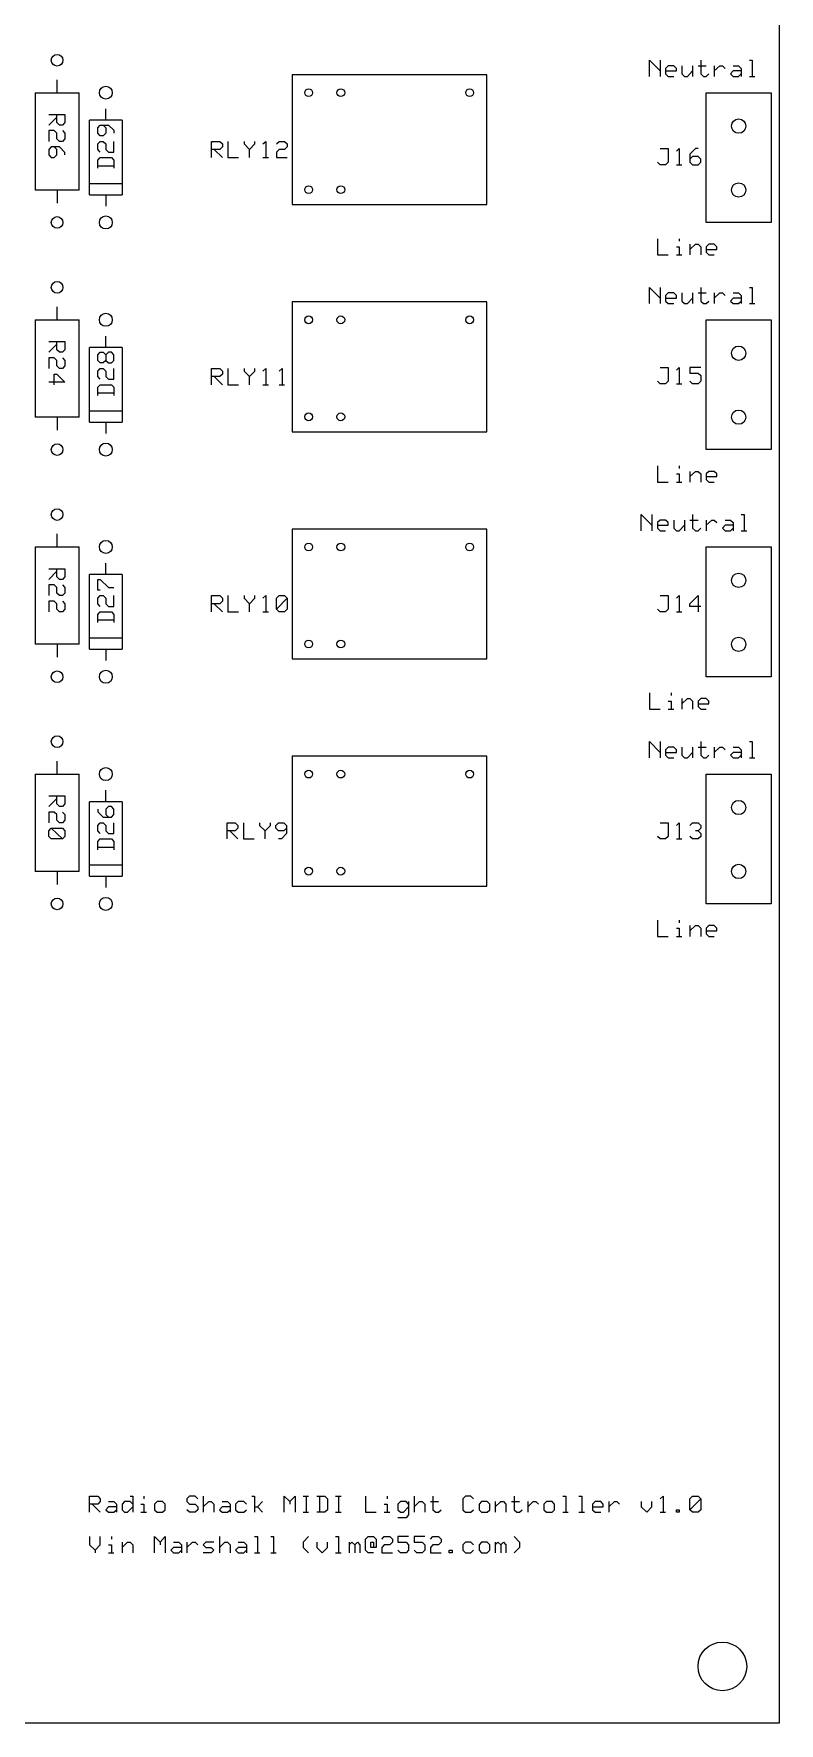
# Model space of a CAD drawing. Extents: x 0 to 5.97, y 0 to 9.88.
# Drawn here: x 3.68 to 5.97, y 0 to 5.21 of the extents above; entities that cross this region are included whole.
import ezdxf

# ---------------------------------------------------------------- set-up
doc = ezdxf.new("R2010")
doc.units = 0
doc.layers.get('0').update_dxf_attribs({"linetype": 'CONTINUOUS'})

msp = doc.modelspace()

# ---------------------------------------------------------------- linework, layer by layer
at = {"color": 7}
for p, q in [((5.975, 9.875), (5.975, 0)), ((5.575, 5.075), (5.575, 5.125)), ((5.575, 5.125), (5.608, 5.092)), ((5.608, 5.125), (5.608, 5.075)), ((5.633, 5.108), (5.625, 5.1)), ((5.65, 5.108), (5.633, 5.108)), ((5.658, 5.1), (5.65, 5.108)), ((5.675, 5.108), (5.675, 5.083)), ((5.708, 5.108), (5.708, 5.075)), ((5.725, 5.108), (5.75, 5.108)), ((5.733, 5.125), (5.733, 5.083)), ((5.775, 5.108), (5.775, 5.075)), ((5.775, 5.092), (5.792, 5.108)), ((5.792, 5.108), (5.8, 5.108)), ((5.8, 5.108), (5.808, 5.1)), ((5.833, 5.108), (5.85, 5.108)), ((5.85, 5.108), (5.858, 5.1)), ((5.883, 5.125), (5.892, 5.125)), ((5.892, 5.125), (5.892, 5.075)), ((3.75, 5.025), (3.75, 5.065)), ((5.074, 5.08), (4.474, 5.08)), ((4.474, 5.08), (4.474, 4.68)), ((5.074, 4.68), (5.074, 5.08)), ((5.625, 5.1), (5.625, 5.083)), ((5.625, 5.092), (5.658, 5.092)), ((5.625, 5.083), (5.633, 5.075)), ((5.633, 5.075), (5.65, 5.075)), ((5.658, 5.092), (5.658, 5.1)), ((5.675, 5.083), (5.683, 5.075)), ((5.683, 5.075), (5.692, 5.075)), ((5.692, 5.075), (5.708, 5.092)), ((5.733, 5.083), (5.742, 5.075)), ((5.742, 5.075), (5.75, 5.075)), ((5.75, 5.075), (5.758, 5.083)), ((5.833, 5.092), (5.825, 5.083)), ((5.825, 5.083), (5.833, 5.075)), ((5.858, 5.092), (5.833, 5.092)), ((5.833, 5.075), (5.85, 5.075)), ((5.85, 5.075), (5.858, 5.083)), ((5.858, 5.1), (5.858, 5.075)), ((5.883, 5.075), (5.9, 5.075)), ((3.682, 5.025), (3.818, 5.025)), ((3.682, 5.025), (3.682, 4.725)), ((3.818, 4.725), (3.818, 5.025)), ((5.75, 4.625), (5.75, 5.025)), ((5.75, 5.025), (5.95, 5.025)), ((5.95, 5.025), (5.95, 4.625)), ((3.724, 4.958), (3.774, 4.958)), ((3.749, 4.95), (3.724, 4.925)), ((3.749, 4.933), (3.749, 4.958)), ((3.774, 4.958), (3.774, 4.933)), ((3.9, 4.94), (3.9, 4.975)), ((3.741, 4.908), (3.724, 4.908)), ((3.724, 4.908), (3.724, 4.875)), ((3.749, 4.9), (3.741, 4.908)), ((3.757, 4.925), (3.749, 4.933)), ((3.749, 4.883), (3.749, 4.9)), ((3.766, 4.925), (3.757, 4.925)), ((3.774, 4.933), (3.766, 4.925)), ((3.766, 4.908), (3.774, 4.9)), ((3.774, 4.9), (3.774, 4.883)), ((3.95, 4.94), (3.85, 4.94)), ((3.85, 4.71), (3.85, 4.94)), ((3.875, 4.917), (3.883, 4.925)), ((3.875, 4.9), (3.875, 4.917)), ((3.883, 4.892), (3.875, 4.9)), ((3.883, 4.925), (3.908, 4.925)), ((3.892, 4.925), (3.9, 4.917)), ((3.9, 4.9), (3.892, 4.892)), ((3.9, 4.917), (3.9, 4.9)), ((3.908, 4.925), (3.925, 4.909)), ((3.925, 4.909), (3.925, 4.9)), ((3.95, 4.94), (3.95, 4.71)), ((3.732, 4.858), (3.724, 4.85)), ((3.724, 4.85), (3.724, 4.833)), ((3.757, 4.858), (3.732, 4.858)), ((3.749, 4.85), (3.741, 4.858)), ((3.757, 4.875), (3.749, 4.883)), ((3.749, 4.833), (3.749, 4.85)), ((3.766, 4.875), (3.757, 4.875)), ((3.774, 4.841), (3.757, 4.858)), ((3.774, 4.883), (3.766, 4.875)), ((3.875, 4.867), (3.883, 4.875)), ((3.875, 4.85), (3.875, 4.867)), ((3.883, 4.842), (3.875, 4.85)), ((3.892, 4.892), (3.883, 4.892)), ((3.883, 4.875), (3.892, 4.875)), ((3.892, 4.875), (3.9, 4.867)), ((3.9, 4.867), (3.9, 4.85)), ((3.9, 4.85), (3.908, 4.842)), ((3.925, 4.842), (3.925, 4.875)), ((4.226, 4.825), (4.226, 4.875)), ((4.226, 4.875), (4.251, 4.875)), ((4.251, 4.85), (4.226, 4.85)), ((4.234, 4.85), (4.259, 4.825)), ((4.251, 4.875), (4.259, 4.867)), ((4.259, 4.858), (4.251, 4.85)), ((4.259, 4.867), (4.259, 4.858)), ((4.276, 4.875), (4.276, 4.825)), ((4.326, 4.875), (4.326, 4.867)), ((4.326, 4.867), (4.343, 4.85)), ((4.343, 4.85), (4.359, 4.867)), ((4.343, 4.825), (4.343, 4.85)), ((4.359, 4.867), (4.359, 4.875)), ((4.384, 4.867), (4.393, 4.875)), ((4.393, 4.875), (4.393, 4.825)), ((4.426, 4.867), (4.434, 4.875)), ((4.434, 4.85), (4.426, 4.842)), ((4.434, 4.875), (4.451, 4.875)), ((4.451, 4.85), (4.434, 4.85)), ((4.451, 4.875), (4.459, 4.867)), ((4.459, 4.858), (4.451, 4.85)), ((4.459, 4.867), (4.459, 4.858)), ((5.608, 4.853), (5.633, 4.853)), ((5.633, 4.853), (5.633, 4.811)), ((5.658, 4.845), (5.667, 4.853)), ((5.667, 4.853), (5.667, 4.803)), ((5.717, 4.853), (5.7, 4.836)), ((5.725, 4.853), (5.717, 4.853)), ((3.724, 4.833), (3.732, 4.825)), ((3.732, 4.825), (3.741, 4.825)), ((3.741, 4.825), (3.749, 4.833)), ((3.774, 4.833), (3.774, 4.841)), ((3.875, 4.817), (3.883, 4.825)), ((3.875, 4.792), (3.875, 4.817)), ((3.875, 4.8), (3.925, 4.8)), ((3.883, 4.825), (3.917, 4.825)), ((3.908, 4.842), (3.925, 4.842)), ((3.917, 4.825), (3.925, 4.817)), ((3.925, 4.817), (3.925, 4.792)), ((4.276, 4.825), (4.309, 4.825)), ((4.384, 4.825), (4.401, 4.825)), ((4.426, 4.842), (4.426, 4.825)), ((4.426, 4.825), (4.459, 4.825)), ((5.608, 4.803), (5.6, 4.811)), ((5.625, 4.803), (5.608, 4.803)), ((5.633, 4.811), (5.625, 4.803)), ((5.658, 4.803), (5.675, 4.803)), ((5.7, 4.836), (5.7, 4.811)), ((5.708, 4.828), (5.7, 4.82)), ((5.7, 4.811), (5.708, 4.803)), ((5.725, 4.828), (5.708, 4.828)), ((5.708, 4.803), (5.725, 4.803)), ((5.733, 4.82), (5.725, 4.828)), ((5.725, 4.803), (5.733, 4.811)), ((5.733, 4.811), (5.733, 4.82)), ((3.85, 4.745), (3.95, 4.745)), ((3.818, 4.725), (3.682, 4.725)), ((3.75, 4.725), (3.75, 4.685)), ((3.85, 4.71), (3.95, 4.71)), ((3.9, 4.71), (3.9, 4.675)), ((4.474, 4.68), (5.074, 4.68)), ((5.95, 4.625), (5.75, 4.625)), ((5.6, 4.575), (5.6, 4.525)), ((5.658, 4.55), (5.667, 4.55)), ((5.667, 4.575), (5.667, 4.567)), ((5.667, 4.55), (5.667, 4.525)), ((5.7, 4.558), (5.7, 4.525)), ((5.7, 4.542), (5.717, 4.558)), ((5.717, 4.558), (5.725, 4.558)), ((5.725, 4.558), (5.733, 4.55)), ((5.733, 4.55), (5.733, 4.525)), ((5.758, 4.558), (5.75, 4.55)), ((5.75, 4.55), (5.75, 4.533)), ((5.75, 4.542), (5.783, 4.542)), ((5.75, 4.533), (5.758, 4.525)), ((5.775, 4.558), (5.758, 4.558)), ((5.783, 4.55), (5.775, 4.558)), ((5.783, 4.542), (5.783, 4.55)), ((5.6, 4.525), (5.633, 4.525)), ((5.658, 4.525), (5.675, 4.525)), ((5.758, 4.525), (5.775, 4.525)), ((5.074, 4.38), (4.474, 4.38)), ((4.474, 4.38), (4.474, 3.98)), ((5.074, 3.98), (5.074, 4.38)), ((5.575, 4.375), (5.575, 4.425)), ((5.575, 4.425), (5.608, 4.392)), ((5.608, 4.425), (5.608, 4.375)), ((5.633, 4.408), (5.625, 4.4)), ((5.625, 4.4), (5.625, 4.383)), ((5.625, 4.392), (5.658, 4.392)), ((5.625, 4.383), (5.633, 4.375)), ((5.65, 4.408), (5.633, 4.408)), ((5.633, 4.375), (5.65, 4.375)), ((5.658, 4.4), (5.65, 4.408)), ((5.658, 4.392), (5.658, 4.4)), ((5.675, 4.408), (5.675, 4.383)), ((5.675, 4.383), (5.683, 4.375)), ((5.683, 4.375), (5.692, 4.375)), ((5.692, 4.375), (5.708, 4.392)), ((5.708, 4.408), (5.708, 4.375)), ((5.725, 4.408), (5.75, 4.408)), ((5.733, 4.425), (5.733, 4.383)), ((5.733, 4.383), (5.742, 4.375)), ((5.742, 4.375), (5.75, 4.375)), ((5.75, 4.375), (5.758, 4.383)), ((5.775, 4.408), (5.775, 4.375)), ((5.775, 4.392), (5.792, 4.408)), ((5.792, 4.408), (5.8, 4.408)), ((5.8, 4.408), (5.808, 4.4)), ((5.833, 4.392), (5.825, 4.383)), ((5.825, 4.383), (5.833, 4.375)), ((5.833, 4.408), (5.85, 4.408)), ((5.858, 4.392), (5.833, 4.392)), ((5.833, 4.375), (5.85, 4.375)), ((5.85, 4.408), (5.858, 4.4)), ((5.85, 4.375), (5.858, 4.383)), ((5.858, 4.4), (5.858, 4.375)), ((5.883, 4.425), (5.892, 4.425)), ((5.883, 4.375), (5.9, 4.375)), ((5.892, 4.425), (5.892, 4.375)), ((3.682, 4.325), (3.818, 4.325)), ((3.682, 4.325), (3.682, 4.025)), ((3.75, 4.325), (3.75, 4.365)), ((3.818, 4.025), (3.818, 4.325)), ((5.75, 3.925), (5.75, 4.325)), ((5.75, 4.325), (5.95, 4.325)), ((5.95, 4.325), (5.95, 3.925)), ((3.9, 4.24), (3.9, 4.275)), ((3.724, 4.258), (3.774, 4.258)), ((3.749, 4.25), (3.724, 4.225)), ((3.749, 4.233), (3.749, 4.258)), ((3.757, 4.225), (3.749, 4.233)), ((3.766, 4.225), (3.757, 4.225)), ((3.774, 4.233), (3.766, 4.225)), ((3.774, 4.258), (3.774, 4.233)), ((3.95, 4.24), (3.85, 4.24)), ((3.85, 4.01), (3.85, 4.24)), ((3.875, 4.217), (3.883, 4.225)), ((3.883, 4.225), (3.892, 4.225)), ((3.892, 4.225), (3.9, 4.217)), ((3.908, 4.225), (3.9, 4.217)), ((3.917, 4.225), (3.908, 4.225)), ((3.925, 4.217), (3.917, 4.225)), ((3.95, 4.24), (3.95, 4.01)), ((3.741, 4.208), (3.724, 4.208)), ((3.724, 4.208), (3.724, 4.175)), ((3.749, 4.2), (3.741, 4.208)), ((3.749, 4.183), (3.749, 4.2)), ((3.757, 4.175), (3.749, 4.183)), ((3.766, 4.175), (3.757, 4.175)), ((3.766, 4.208), (3.774, 4.2)), ((3.774, 4.183), (3.766, 4.175)), ((3.774, 4.2), (3.774, 4.183)), ((3.875, 4.2), (3.875, 4.217)), ((3.883, 4.192), (3.875, 4.2)), ((3.875, 4.167), (3.883, 4.175)), ((3.875, 4.15), (3.875, 4.167)), ((3.892, 4.192), (3.883, 4.192)), ((3.883, 4.175), (3.892, 4.175)), ((3.9, 4.2), (3.892, 4.192)), ((3.892, 4.175), (3.9, 4.167)), ((3.9, 4.217), (3.9, 4.2)), ((3.9, 4.2), (3.908, 4.192)), ((3.9, 4.167), (3.9, 4.15)), ((3.908, 4.192), (3.917, 4.192)), ((3.917, 4.192), (3.925, 4.2)), ((3.925, 4.2), (3.925, 4.217)), ((3.925, 4.142), (3.925, 4.175)), ((4.226, 4.125), (4.226, 4.175)), ((4.226, 4.175), (4.251, 4.175)), ((4.251, 4.175), (4.259, 4.167)), ((4.259, 4.167), (4.259, 4.158)), ((4.276, 4.175), (4.276, 4.125)), ((4.326, 4.175), (4.326, 4.167)), ((4.326, 4.167), (4.343, 4.15)), ((4.343, 4.15), (4.359, 4.167)), ((4.359, 4.167), (4.359, 4.175)), ((4.384, 4.167), (4.393, 4.175)), ((4.393, 4.175), (4.393, 4.125)), ((4.434, 4.167), (4.443, 4.175)), ((4.443, 4.175), (4.443, 4.125)), ((5.608, 4.178), (5.633, 4.178)), ((5.633, 4.178), (5.633, 4.136)), ((5.658, 4.17), (5.667, 4.178)), ((5.667, 4.178), (5.667, 4.128)), ((5.733, 4.178), (5.7, 4.178)), ((5.7, 4.178), (5.7, 4.161)), ((3.774, 4.133), (3.724, 4.133)), ((3.741, 4.125), (3.741, 4.158)), ((3.741, 4.158), (3.749, 4.158)), ((3.749, 4.158), (3.774, 4.133)), ((3.883, 4.142), (3.875, 4.15)), ((3.875, 4.117), (3.883, 4.125)), ((3.875, 4.092), (3.875, 4.117)), ((3.883, 4.125), (3.917, 4.125)), ((3.9, 4.15), (3.908, 4.142)), ((3.908, 4.142), (3.925, 4.142)), ((3.917, 4.125), (3.925, 4.117)), ((3.925, 4.117), (3.925, 4.092)), ((4.251, 4.15), (4.226, 4.15)), ((4.234, 4.15), (4.259, 4.125)), ((4.259, 4.158), (4.251, 4.15)), ((4.276, 4.125), (4.309, 4.125)), ((4.343, 4.125), (4.343, 4.15)), ((4.384, 4.125), (4.401, 4.125)), ((4.434, 4.125), (4.451, 4.125)), ((5.608, 4.128), (5.6, 4.136)), ((5.625, 4.128), (5.608, 4.128)), ((5.633, 4.136), (5.625, 4.128)), ((5.658, 4.128), (5.675, 4.128)), ((5.7, 4.161), (5.725, 4.161)), ((5.708, 4.128), (5.7, 4.136)), ((5.725, 4.128), (5.708, 4.128)), ((5.725, 4.161), (5.733, 4.153)), ((5.733, 4.136), (5.725, 4.128)), ((5.733, 4.153), (5.733, 4.136)), ((3.875, 4.1), (3.925, 4.1)), ((3.818, 4.025), (3.682, 4.025)), ((3.75, 4.025), (3.75, 3.985)), ((3.85, 4.045), (3.95, 4.045)), ((3.85, 4.01), (3.95, 4.01)), ((3.9, 4.01), (3.9, 3.975)), ((4.474, 3.98), (5.074, 3.98)), ((5.95, 3.925), (5.75, 3.925)), ((5.6, 3.875), (5.6, 3.825)), ((5.667, 3.875), (5.667, 3.867)), ((5.7, 3.858), (5.7, 3.825)), ((5.7, 3.842), (5.717, 3.858)), ((5.717, 3.858), (5.725, 3.858)), ((5.725, 3.858), (5.733, 3.85)), ((5.758, 3.858), (5.75, 3.85)), ((5.775, 3.858), (5.758, 3.858)), ((5.783, 3.85), (5.775, 3.858)), ((5.6, 3.825), (5.633, 3.825)), ((5.658, 3.85), (5.667, 3.85)), ((5.658, 3.825), (5.675, 3.825)), ((5.667, 3.85), (5.667, 3.825)), ((5.733, 3.85), (5.733, 3.825)), ((5.75, 3.85), (5.75, 3.833)), ((5.75, 3.842), (5.783, 3.842)), ((5.75, 3.833), (5.758, 3.825)), ((5.758, 3.825), (5.775, 3.825)), ((5.783, 3.842), (5.783, 3.85)), ((5.55, 3.675), (5.55, 3.725)), ((5.55, 3.725), (5.583, 3.692)), ((5.583, 3.725), (5.583, 3.675)), ((5.608, 3.708), (5.6, 3.7)), ((5.6, 3.7), (5.6, 3.683)), ((5.625, 3.708), (5.608, 3.708)), ((5.633, 3.7), (5.625, 3.708)), ((5.633, 3.692), (5.633, 3.7)), ((5.65, 3.708), (5.65, 3.683)), ((5.683, 3.708), (5.683, 3.675)), ((5.7, 3.708), (5.725, 3.708)), ((5.708, 3.725), (5.708, 3.683)), ((5.75, 3.708), (5.75, 3.675)), ((5.75, 3.692), (5.767, 3.708)), ((5.767, 3.708), (5.775, 3.708)), ((5.775, 3.708), (5.783, 3.7)), ((5.808, 3.708), (5.825, 3.708)), ((5.825, 3.708), (5.833, 3.7)), ((5.833, 3.7), (5.833, 3.675)), ((5.858, 3.725), (5.867, 3.725)), ((5.867, 3.725), (5.867, 3.675)), ((3.75, 3.625), (3.75, 3.665)), ((5.074, 3.68), (4.474, 3.68)), ((4.474, 3.68), (4.474, 3.28)), ((5.074, 3.28), (5.074, 3.68)), ((5.6, 3.692), (5.633, 3.692)), ((5.6, 3.683), (5.608, 3.675)), ((5.608, 3.675), (5.625, 3.675)), ((5.65, 3.683), (5.658, 3.675)), ((5.658, 3.675), (5.667, 3.675)), ((5.667, 3.675), (5.683, 3.692)), ((5.708, 3.683), (5.717, 3.675)), ((5.717, 3.675), (5.725, 3.675)), ((5.725, 3.675), (5.733, 3.683)), ((5.808, 3.692), (5.8, 3.683)), ((5.8, 3.683), (5.808, 3.675)), ((5.833, 3.692), (5.808, 3.692)), ((5.808, 3.675), (5.825, 3.675)), ((5.825, 3.675), (5.833, 3.683)), ((5.858, 3.675), (5.875, 3.675)), ((3.682, 3.625), (3.818, 3.625)), ((3.682, 3.625), (3.682, 3.325)), ((3.818, 3.325), (3.818, 3.625)), ((5.75, 3.225), (5.75, 3.625)), ((5.75, 3.625), (5.95, 3.625)), ((5.95, 3.625), (5.95, 3.225)), ((3.724, 3.558), (3.774, 3.558)), ((3.749, 3.55), (3.724, 3.525)), ((3.749, 3.533), (3.749, 3.558)), ((3.774, 3.558), (3.774, 3.533)), ((3.9, 3.54), (3.9, 3.575)), ((3.741, 3.508), (3.724, 3.508)), ((3.724, 3.508), (3.724, 3.475)), ((3.749, 3.5), (3.741, 3.508)), ((3.757, 3.525), (3.749, 3.533)), ((3.749, 3.483), (3.749, 3.5)), ((3.766, 3.525), (3.757, 3.525)), ((3.774, 3.533), (3.766, 3.525)), ((3.766, 3.508), (3.774, 3.5)), ((3.774, 3.5), (3.774, 3.483)), ((3.95, 3.54), (3.85, 3.54)), ((3.85, 3.31), (3.85, 3.54)), ((3.875, 3.492), (3.875, 3.525)), ((3.875, 3.525), (3.883, 3.525)), ((3.883, 3.492), (3.875, 3.492)), ((3.883, 3.525), (3.908, 3.5)), ((3.908, 3.5), (3.925, 3.5)), ((3.95, 3.54), (3.95, 3.31)), ((3.741, 3.458), (3.724, 3.458)), ((3.724, 3.458), (3.724, 3.425)), ((3.749, 3.45), (3.741, 3.458)), ((3.757, 3.475), (3.749, 3.483)), ((3.749, 3.433), (3.749, 3.45)), ((3.766, 3.475), (3.757, 3.475)), ((3.774, 3.483), (3.766, 3.475)), ((3.766, 3.458), (3.774, 3.45)), ((3.774, 3.45), (3.774, 3.433)), ((3.875, 3.467), (3.883, 3.475)), ((3.875, 3.45), (3.875, 3.467)), ((3.883, 3.442), (3.875, 3.45)), ((3.883, 3.475), (3.892, 3.475)), ((3.892, 3.475), (3.9, 3.467)), ((3.9, 3.467), (3.9, 3.45)), ((3.9, 3.45), (3.908, 3.442)), ((3.908, 3.442), (3.925, 3.442)), ((3.925, 3.442), (3.925, 3.475)), ((4.226, 3.425), (4.226, 3.475)), ((4.226, 3.475), (4.251, 3.475)), ((4.251, 3.45), (4.226, 3.45)), ((4.234, 3.45), (4.259, 3.425)), ((4.251, 3.475), (4.259, 3.467)), ((4.259, 3.458), (4.251, 3.45)), ((4.259, 3.467), (4.259, 3.458)), ((4.276, 3.475), (4.276, 3.425)), ((4.326, 3.475), (4.326, 3.467)), ((4.326, 3.467), (4.343, 3.45)), ((4.343, 3.45), (4.359, 3.467)), ((4.343, 3.425), (4.343, 3.45)), ((4.359, 3.467), (4.359, 3.475)), ((4.384, 3.467), (4.393, 3.475)), ((4.393, 3.475), (4.393, 3.425)), ((4.426, 3.467), (4.434, 3.475)), ((4.426, 3.433), (4.426, 3.467)), ((4.426, 3.433), (4.459, 3.467)), ((4.434, 3.475), (4.451, 3.475)), ((4.451, 3.475), (4.459, 3.467)), ((4.459, 3.467), (4.459, 3.433)), ((5.608, 3.475), (5.633, 3.475)), ((5.633, 3.475), (5.633, 3.433)), ((5.658, 3.467), (5.667, 3.475)), ((5.667, 3.475), (5.667, 3.425)), ((5.7, 3.45), (5.725, 3.475)), ((5.7, 3.442), (5.7, 3.45)), ((5.733, 3.442), (5.7, 3.442)), ((5.725, 3.475), (5.725, 3.425)), ((3.757, 3.425), (3.749, 3.433)), ((3.766, 3.425), (3.757, 3.425)), ((3.774, 3.433), (3.766, 3.425)), ((3.875, 3.417), (3.883, 3.425)), ((3.875, 3.392), (3.875, 3.417)), ((3.875, 3.4), (3.925, 3.4)), ((3.883, 3.425), (3.917, 3.425)), ((3.917, 3.425), (3.925, 3.417)), ((3.925, 3.417), (3.925, 3.392)), ((4.276, 3.425), (4.309, 3.425)), ((4.384, 3.425), (4.401, 3.425)), ((4.434, 3.425), (4.426, 3.433)), ((4.451, 3.425), (4.434, 3.425)), ((4.459, 3.433), (4.451, 3.425)), ((5.608, 3.425), (5.6, 3.433)), ((5.625, 3.425), (5.608, 3.425)), ((5.633, 3.433), (5.625, 3.425)), ((5.658, 3.425), (5.675, 3.425)), ((3.85, 3.345), (3.95, 3.345)), ((3.818, 3.325), (3.682, 3.325)), ((3.75, 3.325), (3.75, 3.285)), ((3.85, 3.31), (3.95, 3.31)), ((3.9, 3.31), (3.9, 3.275)), ((4.474, 3.28), (5.074, 3.28)), ((5.95, 3.225), (5.75, 3.225)), ((5.575, 3.175), (5.575, 3.125)), ((5.575, 3.125), (5.608, 3.125)), ((5.633, 3.15), (5.642, 3.15)), ((5.633, 3.125), (5.65, 3.125)), ((5.642, 3.175), (5.642, 3.167)), ((5.642, 3.15), (5.642, 3.125)), ((5.675, 3.158), (5.675, 3.125)), ((5.675, 3.142), (5.692, 3.158)), ((5.692, 3.158), (5.7, 3.158)), ((5.7, 3.158), (5.708, 3.15)), ((5.708, 3.15), (5.708, 3.125)), ((5.733, 3.158), (5.725, 3.15)), ((5.725, 3.15), (5.725, 3.133)), ((5.725, 3.142), (5.758, 3.142)), ((5.725, 3.133), (5.733, 3.125)), ((5.75, 3.158), (5.733, 3.158)), ((5.733, 3.125), (5.75, 3.125)), ((5.758, 3.15), (5.75, 3.158)), ((5.758, 3.142), (5.758, 3.15)), ((5.575, 2.975), (5.575, 3.025)), ((5.575, 3.025), (5.608, 2.992)), ((5.608, 3.025), (5.608, 2.975)), ((5.733, 3.025), (5.733, 2.983)), ((5.883, 3.025), (5.892, 3.025)), ((5.892, 3.025), (5.892, 2.975)), ((5.074, 2.98), (4.474, 2.98)), ((4.474, 2.98), (4.474, 2.58)), ((5.074, 2.58), (5.074, 2.98)), ((5.633, 3.008), (5.625, 3)), ((5.625, 3), (5.625, 2.983)), ((5.625, 2.992), (5.658, 2.992)), ((5.625, 2.983), (5.633, 2.975)), ((5.65, 3.008), (5.633, 3.008)), ((5.633, 2.975), (5.65, 2.975)), ((5.658, 3), (5.65, 3.008)), ((5.658, 2.992), (5.658, 3)), ((5.675, 3.008), (5.675, 2.983)), ((5.675, 2.983), (5.683, 2.975)), ((5.683, 2.975), (5.692, 2.975)), ((5.692, 2.975), (5.708, 2.992)), ((5.708, 3.008), (5.708, 2.975)), ((5.725, 3.008), (5.75, 3.008)), ((5.733, 2.983), (5.742, 2.975)), ((5.742, 2.975), (5.75, 2.975)), ((5.75, 2.975), (5.758, 2.983)), ((5.775, 3.008), (5.775, 2.975)), ((5.775, 2.992), (5.792, 3.008)), ((5.792, 3.008), (5.8, 3.008)), ((5.8, 3.008), (5.808, 3)), ((5.833, 2.992), (5.825, 2.983)), ((5.825, 2.983), (5.833, 2.975)), ((5.833, 3.008), (5.85, 3.008)), ((5.858, 2.992), (5.833, 2.992)), ((5.833, 2.975), (5.85, 2.975)), ((5.85, 3.008), (5.858, 3)), ((5.85, 2.975), (5.858, 2.983)), ((5.858, 3), (5.858, 2.975)), ((5.883, 2.975), (5.9, 2.975)), ((3.682, 2.925), (3.818, 2.925)), ((3.682, 2.925), (3.682, 2.625)), ((3.75, 2.925), (3.75, 2.965)), ((3.818, 2.625), (3.818, 2.925)), ((5.75, 2.525), (5.75, 2.925)), ((5.75, 2.925), (5.95, 2.925)), ((5.95, 2.925), (5.95, 2.525)), ((3.9, 2.84), (3.9, 2.875)), ((3.724, 2.858), (3.774, 2.858)), ((3.749, 2.85), (3.724, 2.825)), ((3.749, 2.833), (3.749, 2.858)), ((3.757, 2.825), (3.749, 2.833)), ((3.766, 2.825), (3.757, 2.825)), ((3.774, 2.833), (3.766, 2.825)), ((3.774, 2.858), (3.774, 2.833)), ((3.95, 2.84), (3.85, 2.84)), ((3.85, 2.61), (3.85, 2.84)), ((3.875, 2.817), (3.875, 2.809)), ((3.908, 2.825), (3.9, 2.817)), ((3.9, 2.817), (3.9, 2.8)), ((3.917, 2.825), (3.908, 2.825)), ((3.925, 2.817), (3.917, 2.825)), ((3.925, 2.8), (3.925, 2.817)), ((3.95, 2.84), (3.95, 2.61)), ((3.741, 2.808), (3.724, 2.808)), ((3.724, 2.808), (3.724, 2.775)), ((3.749, 2.8), (3.741, 2.808)), ((3.749, 2.783), (3.749, 2.8)), ((3.757, 2.775), (3.749, 2.783)), ((3.766, 2.775), (3.757, 2.775)), ((3.766, 2.808), (3.774, 2.8)), ((3.774, 2.783), (3.766, 2.775)), ((3.774, 2.8), (3.774, 2.783)), ((3.875, 2.809), (3.892, 2.792)), ((3.875, 2.767), (3.883, 2.775)), ((3.875, 2.75), (3.875, 2.767)), ((3.883, 2.775), (3.892, 2.775)), ((3.892, 2.792), (3.917, 2.792)), ((3.892, 2.775), (3.9, 2.767)), ((3.9, 2.8), (3.908, 2.792)), ((3.9, 2.767), (3.9, 2.75)), ((3.917, 2.792), (3.925, 2.8)), ((3.925, 2.742), (3.925, 2.775)), ((4.274, 2.725), (4.274, 2.775)), ((4.274, 2.775), (4.299, 2.775)), ((4.299, 2.775), (4.307, 2.767)), ((4.307, 2.767), (4.307, 2.758)), ((4.324, 2.775), (4.324, 2.725)), ((4.374, 2.775), (4.374, 2.767)), ((4.374, 2.767), (4.391, 2.75)), ((4.391, 2.75), (4.407, 2.767)), ((4.407, 2.767), (4.407, 2.775)), ((4.424, 2.767), (4.432, 2.775)), ((4.424, 2.758), (4.424, 2.767)), ((4.432, 2.775), (4.449, 2.775)), ((4.449, 2.775), (4.457, 2.767)), ((4.457, 2.767), (4.457, 2.742)), ((5.608, 2.775), (5.633, 2.775)), ((5.633, 2.775), (5.633, 2.733)), ((5.658, 2.767), (5.667, 2.775)), ((5.667, 2.775), (5.667, 2.725)), ((5.7, 2.767), (5.708, 2.775)), ((5.708, 2.775), (5.725, 2.775)), ((5.725, 2.775), (5.733, 2.767)), ((5.733, 2.767), (5.733, 2.758)), ((3.724, 2.75), (3.732, 2.758)), ((3.724, 2.733), (3.724, 2.75)), ((3.732, 2.725), (3.724, 2.733)), ((3.732, 2.758), (3.766, 2.758)), ((3.732, 2.758), (3.766, 2.725)), ((3.766, 2.725), (3.732, 2.725)), ((3.766, 2.758), (3.774, 2.75)), ((3.774, 2.733), (3.766, 2.725)), ((3.774, 2.75), (3.774, 2.733)), ((3.883, 2.742), (3.875, 2.75)), ((3.875, 2.717), (3.883, 2.725)), ((3.875, 2.692), (3.875, 2.717)), ((3.883, 2.725), (3.917, 2.725)), ((3.9, 2.75), (3.908, 2.742)), ((3.908, 2.742), (3.925, 2.742)), ((3.917, 2.725), (3.925, 2.717)), ((3.925, 2.717), (3.925, 2.692)), ((4.299, 2.75), (4.274, 2.75)), ((4.282, 2.75), (4.307, 2.725)), ((4.307, 2.758), (4.299, 2.75)), ((4.324, 2.725), (4.357, 2.725)), ((4.391, 2.725), (4.391, 2.75)), ((4.432, 2.75), (4.424, 2.758)), ((4.449, 2.75), (4.432, 2.75)), ((4.441, 2.725), (4.432, 2.725)), ((4.457, 2.742), (4.441, 2.725)), ((4.457, 2.758), (4.449, 2.75)), ((5.608, 2.725), (5.6, 2.733)), ((5.625, 2.725), (5.608, 2.725)), ((5.633, 2.733), (5.625, 2.725)), ((5.658, 2.725), (5.675, 2.725)), ((5.708, 2.725), (5.7, 2.733)), ((5.725, 2.725), (5.708, 2.725)), ((5.725, 2.75), (5.717, 2.75)), ((5.733, 2.758), (5.725, 2.75)), ((5.725, 2.75), (5.733, 2.742)), ((5.733, 2.733), (5.725, 2.725)), ((5.733, 2.742), (5.733, 2.733)), ((3.875, 2.7), (3.925, 2.7)), ((3.818, 2.625), (3.682, 2.625)), ((3.75, 2.625), (3.75, 2.585)), ((3.85, 2.645), (3.95, 2.645)), ((3.85, 2.61), (3.95, 2.61)), ((3.9, 2.61), (3.9, 2.575)), ((4.474, 2.58), (5.074, 2.58)), ((5.95, 2.525), (5.75, 2.525)), ((5.6, 2.475), (5.6, 2.425)), ((5.658, 2.45), (5.667, 2.45)), ((5.667, 2.475), (5.667, 2.467)), ((5.667, 2.45), (5.667, 2.425)), ((5.7, 2.458), (5.7, 2.425)), ((5.7, 2.442), (5.717, 2.458)), ((5.717, 2.458), (5.725, 2.458)), ((5.725, 2.458), (5.733, 2.45)), ((5.733, 2.45), (5.733, 2.425)), ((5.758, 2.458), (5.75, 2.45)), ((5.75, 2.45), (5.75, 2.433)), ((5.775, 2.458), (5.758, 2.458)), ((5.783, 2.45), (5.775, 2.458)), ((5.783, 2.442), (5.783, 2.45)), ((5.6, 2.425), (5.633, 2.425)), ((5.658, 2.425), (5.675, 2.425)), ((5.75, 2.442), (5.783, 2.442)), ((5.75, 2.433), (5.758, 2.425)), ((5.758, 2.425), (5.775, 2.425)), ((3.85, 0.65), (3.85, 0.7)), ((3.85, 0.7), (3.875, 0.7)), ((3.875, 0.7), (3.883, 0.692)), ((3.883, 0.683), (3.875, 0.675)), ((3.883, 0.692), (3.883, 0.683)), ((3.908, 0.683), (3.925, 0.683)), ((3.925, 0.683), (3.933, 0.675)), ((3.958, 0.683), (3.95, 0.675)), ((3.975, 0.683), (3.958, 0.683)), ((3.975, 0.7), (3.983, 0.7)), ((3.983, 0.675), (3.975, 0.683)), ((3.983, 0.7), (3.983, 0.65)), ((4.017, 0.7), (4.017, 0.692)), ((4.058, 0.683), (4.05, 0.675)), ((4.075, 0.683), (4.058, 0.683)), ((4.083, 0.675), (4.075, 0.683)), ((4.158, 0.7), (4.15, 0.692)), ((4.15, 0.692), (4.15, 0.683)), ((4.15, 0.683), (4.158, 0.675)), ((4.175, 0.7), (4.158, 0.7)), ((4.183, 0.692), (4.175, 0.7)), ((4.2, 0.7), (4.2, 0.65)), ((4.2, 0.667), (4.217, 0.683)), ((4.217, 0.683), (4.225, 0.683)), ((4.225, 0.683), (4.233, 0.675)), ((4.258, 0.683), (4.275, 0.683)), ((4.275, 0.683), (4.283, 0.675)), ((4.308, 0.683), (4.3, 0.675)), ((4.325, 0.683), (4.308, 0.683)), ((4.333, 0.675), (4.325, 0.683)), ((4.35, 0.7), (4.358, 0.7)), ((4.358, 0.7), (4.358, 0.65)), ((4.383, 0.683), (4.367, 0.667)), ((4.45, 0.65), (4.45, 0.7)), ((4.45, 0.7), (4.467, 0.683)), ((4.467, 0.683), (4.483, 0.7)), ((4.467, 0.683), (4.467, 0.675)), ((4.483, 0.7), (4.483, 0.65)), ((4.508, 0.7), (4.525, 0.7)), ((4.517, 0.7), (4.517, 0.65)), ((4.55, 0.7), (4.575, 0.7)), ((4.558, 0.7), (4.558, 0.65)), ((4.575, 0.7), (4.583, 0.692)), ((4.583, 0.692), (4.583, 0.658)), ((4.608, 0.7), (4.625, 0.7)), ((4.617, 0.7), (4.617, 0.65)), ((4.7, 0.7), (4.7, 0.65)), ((4.767, 0.7), (4.767, 0.692)), ((4.808, 0.683), (4.8, 0.675)), ((4.825, 0.683), (4.808, 0.683)), ((4.833, 0.675), (4.825, 0.683)), ((4.833, 0.683), (4.833, 0.642)), ((4.85, 0.7), (4.85, 0.65)), ((4.85, 0.667), (4.867, 0.683)), ((4.867, 0.683), (4.875, 0.683)), ((4.875, 0.683), (4.883, 0.675)), ((4.9, 0.683), (4.925, 0.683)), ((4.908, 0.7), (4.908, 0.658)), ((5.008, 0.7), (5, 0.692)), ((5, 0.692), (5, 0.658)), ((5.025, 0.7), (5.008, 0.7)), ((5.033, 0.692), (5.025, 0.7)), ((5.058, 0.683), (5.05, 0.675)), ((5.075, 0.683), (5.058, 0.683)), ((5.083, 0.675), (5.075, 0.683)), ((5.1, 0.683), (5.1, 0.65)), ((5.1, 0.667), (5.117, 0.683)), ((5.117, 0.683), (5.125, 0.683)), ((5.125, 0.683), (5.133, 0.675)), ((5.15, 0.683), (5.175, 0.683)), ((5.158, 0.7), (5.158, 0.658)), ((5.2, 0.683), (5.2, 0.65)), ((5.2, 0.667), (5.217, 0.683)), ((5.217, 0.683), (5.225, 0.683)), ((5.225, 0.683), (5.233, 0.675)), ((5.258, 0.683), (5.25, 0.675)), ((5.275, 0.683), (5.258, 0.683)), ((5.283, 0.675), (5.275, 0.683)), ((5.308, 0.7), (5.317, 0.7)), ((5.317, 0.7), (5.317, 0.65)), ((5.358, 0.7), (5.367, 0.7)), ((5.367, 0.7), (5.367, 0.65)), ((5.408, 0.683), (5.4, 0.675)), ((5.425, 0.683), (5.408, 0.683)), ((5.433, 0.675), (5.425, 0.683)), ((5.45, 0.683), (5.45, 0.65)), ((5.45, 0.667), (5.467, 0.683)), ((5.467, 0.683), (5.475, 0.683)), ((5.475, 0.683), (5.483, 0.675)), ((5.55, 0.683), (5.55, 0.667)), ((5.583, 0.667), (5.583, 0.683)), ((5.608, 0.692), (5.617, 0.7)), ((5.617, 0.7), (5.617, 0.65)), ((5.7, 0.692), (5.708, 0.7)), ((5.7, 0.658), (5.7, 0.692)), ((5.7, 0.658), (5.733, 0.692)), ((5.708, 0.7), (5.725, 0.7)), ((5.725, 0.7), (5.733, 0.692)), ((5.733, 0.692), (5.733, 0.658)), ((3.875, 0.675), (3.85, 0.675)), ((3.858, 0.675), (3.883, 0.65)), ((3.908, 0.667), (3.9, 0.658)), ((3.9, 0.658), (3.908, 0.65)), ((3.933, 0.667), (3.908, 0.667)), ((3.908, 0.65), (3.925, 0.65)), ((3.925, 0.65), (3.933, 0.658)), ((3.933, 0.675), (3.933, 0.65)), ((3.95, 0.675), (3.95, 0.658)), ((3.95, 0.658), (3.958, 0.65)), ((3.958, 0.65), (3.967, 0.65)), ((3.967, 0.65), (3.983, 0.667)), ((4.008, 0.675), (4.017, 0.675)), ((4.008, 0.65), (4.025, 0.65)), ((4.017, 0.675), (4.017, 0.65)), ((4.05, 0.675), (4.05, 0.658)), ((4.05, 0.658), (4.058, 0.65)), ((4.058, 0.65), (4.075, 0.65)), ((4.075, 0.65), (4.083, 0.658)), ((4.083, 0.658), (4.083, 0.675)), ((4.158, 0.65), (4.15, 0.658)), ((4.158, 0.675), (4.175, 0.675)), ((4.175, 0.65), (4.158, 0.65)), ((4.175, 0.675), (4.183, 0.667)), ((4.183, 0.658), (4.175, 0.65)), ((4.183, 0.667), (4.183, 0.658)), ((4.233, 0.675), (4.233, 0.65)), ((4.258, 0.667), (4.25, 0.658)), ((4.25, 0.658), (4.258, 0.65)), ((4.283, 0.667), (4.258, 0.667)), ((4.258, 0.65), (4.275, 0.65)), ((4.275, 0.65), (4.283, 0.658)), ((4.283, 0.675), (4.283, 0.65)), ((4.3, 0.675), (4.3, 0.658)), ((4.3, 0.658), (4.308, 0.65)), ((4.308, 0.65), (4.325, 0.65)), ((4.325, 0.65), (4.333, 0.658)), ((4.358, 0.667), (4.367, 0.667)), ((4.367, 0.667), (4.383, 0.65)), ((4.508, 0.65), (4.525, 0.65)), ((4.575, 0.65), (4.55, 0.65)), ((4.583, 0.658), (4.575, 0.65)), ((4.608, 0.65), (4.625, 0.65)), ((4.7, 0.65), (4.733, 0.65)), ((4.758, 0.675), (4.767, 0.675)), ((4.758, 0.65), (4.775, 0.65)), ((4.767, 0.675), (4.767, 0.65)), ((4.8, 0.675), (4.8, 0.658)), ((4.8, 0.658), (4.808, 0.65)), ((4.825, 0.633), (4.8, 0.633)), ((4.808, 0.65), (4.817, 0.65)), ((4.817, 0.65), (4.833, 0.667)), ((4.833, 0.642), (4.825, 0.633)), ((4.883, 0.675), (4.883, 0.65)), ((4.908, 0.658), (4.917, 0.65)), ((4.917, 0.65), (4.925, 0.65)), ((4.925, 0.65), (4.933, 0.658)), ((5, 0.658), (5.008, 0.65)), ((5.008, 0.65), (5.025, 0.65)), ((5.025, 0.65), (5.033, 0.658)), ((5.05, 0.675), (5.05, 0.658)), ((5.05, 0.658), (5.058, 0.65)), ((5.058, 0.65), (5.075, 0.65)), ((5.075, 0.65), (5.083, 0.658)), ((5.083, 0.658), (5.083, 0.675)), ((5.133, 0.675), (5.133, 0.65)), ((5.158, 0.658), (5.167, 0.65)), ((5.167, 0.65), (5.175, 0.65)), ((5.175, 0.65), (5.183, 0.658)), ((5.25, 0.675), (5.25, 0.658)), ((5.25, 0.658), (5.258, 0.65)), ((5.258, 0.65), (5.275, 0.65)), ((5.275, 0.65), (5.283, 0.658)), ((5.283, 0.658), (5.283, 0.675)), ((5.308, 0.65), (5.325, 0.65)), ((5.358, 0.65), (5.375, 0.65)), ((5.4, 0.675), (5.4, 0.658)), ((5.4, 0.667), (5.433, 0.667)), ((5.4, 0.658), (5.408, 0.65)), ((5.408, 0.65), (5.425, 0.65)), ((5.433, 0.667), (5.433, 0.675)), ((5.55, 0.667), (5.567, 0.65)), ((5.567, 0.65), (5.583, 0.667)), ((5.608, 0.65), (5.625, 0.65)), ((5.658, 0.65), (5.658, 0.658)), ((5.658, 0.658), (5.667, 0.658)), ((5.667, 0.65), (5.658, 0.65)), ((5.667, 0.658), (5.667, 0.65)), ((5.708, 0.65), (5.7, 0.658)), ((5.725, 0.65), (5.708, 0.65)), ((5.733, 0.658), (5.725, 0.65)), ((3.85, 0.575), (3.85, 0.55)), ((3.883, 0.55), (3.883, 0.575)), ((3.917, 0.575), (3.917, 0.567)), ((4.05, 0.525), (4.05, 0.575)), ((4.05, 0.575), (4.067, 0.558)), ((4.067, 0.558), (4.083, 0.575)), ((4.083, 0.575), (4.083, 0.525)), ((4.25, 0.575), (4.25, 0.525)), ((4.358, 0.575), (4.367, 0.575)), ((4.367, 0.575), (4.367, 0.525)), ((4.408, 0.575), (4.417, 0.575)), ((4.417, 0.575), (4.417, 0.525)), ((4.525, 0.575), (4.508, 0.558)), ((4.608, 0.575), (4.617, 0.575)), ((4.617, 0.575), (4.617, 0.525)), ((4.7, 0.567), (4.708, 0.575)), ((4.708, 0.575), (4.725, 0.575)), ((4.725, 0.575), (4.733, 0.567)), ((4.75, 0.567), (4.758, 0.575)), ((4.758, 0.575), (4.775, 0.575)), ((4.775, 0.575), (4.783, 0.567)), ((4.833, 0.575), (4.8, 0.575)), ((4.8, 0.575), (4.8, 0.558)), ((4.883, 0.575), (4.85, 0.575)), ((4.85, 0.575), (4.85, 0.558)), ((4.9, 0.567), (4.908, 0.575)), ((4.908, 0.575), (4.925, 0.575)), ((4.925, 0.575), (4.933, 0.567)), ((5.158, 0.575), (5.175, 0.558)), ((3.85, 0.55), (3.867, 0.533)), ((3.867, 0.533), (3.883, 0.55)), ((3.867, 0.533), (3.867, 0.525)), ((3.908, 0.55), (3.917, 0.55)), ((3.908, 0.525), (3.925, 0.525)), ((3.917, 0.55), (3.917, 0.525)), ((3.95, 0.558), (3.95, 0.525)), ((3.95, 0.542), (3.967, 0.558)), ((3.967, 0.558), (3.975, 0.558)), ((3.975, 0.558), (3.983, 0.55)), ((3.983, 0.55), (3.983, 0.525)), ((4.067, 0.558), (4.067, 0.55)), ((4.108, 0.542), (4.1, 0.533)), ((4.1, 0.533), (4.108, 0.525)), ((4.108, 0.558), (4.125, 0.558)), ((4.133, 0.542), (4.108, 0.542)), ((4.108, 0.525), (4.125, 0.525)), ((4.125, 0.558), (4.133, 0.55)), ((4.125, 0.525), (4.133, 0.533)), ((4.133, 0.55), (4.133, 0.525)), ((4.15, 0.558), (4.15, 0.525)), ((4.15, 0.542), (4.167, 0.558)), ((4.167, 0.558), (4.175, 0.558)), ((4.175, 0.558), (4.183, 0.55)), ((4.208, 0.558), (4.2, 0.55)), ((4.2, 0.55), (4.208, 0.542)), ((4.225, 0.525), (4.2, 0.525)), ((4.233, 0.558), (4.208, 0.558)), ((4.208, 0.542), (4.225, 0.542)), ((4.225, 0.542), (4.233, 0.533)), ((4.233, 0.533), (4.225, 0.525)), ((4.25, 0.542), (4.267, 0.558)), ((4.267, 0.558), (4.275, 0.558)), ((4.275, 0.558), (4.283, 0.55)), ((4.283, 0.55), (4.283, 0.525)), ((4.308, 0.542), (4.3, 0.533)), ((4.3, 0.533), (4.308, 0.525)), ((4.308, 0.558), (4.325, 0.558)), ((4.333, 0.542), (4.308, 0.542)), ((4.308, 0.525), (4.325, 0.525)), ((4.325, 0.558), (4.333, 0.55)), ((4.325, 0.525), (4.333, 0.533)), ((4.333, 0.55), (4.333, 0.525)), ((4.358, 0.525), (4.375, 0.525)), ((4.408, 0.525), (4.425, 0.525)), ((4.508, 0.558), (4.508, 0.542)), ((4.508, 0.542), (4.525, 0.525)), ((4.55, 0.558), (4.55, 0.542)), ((4.55, 0.542), (4.567, 0.525)), ((4.567, 0.525), (4.583, 0.542)), ((4.583, 0.542), (4.583, 0.558)), ((4.608, 0.525), (4.625, 0.525)), ((4.65, 0.558), (4.65, 0.525)), ((4.65, 0.55), (4.658, 0.558)), ((4.658, 0.558), (4.667, 0.55)), ((4.667, 0.55), (4.675, 0.558)), ((4.667, 0.55), (4.667, 0.525)), ((4.675, 0.558), (4.683, 0.55)), ((4.683, 0.55), (4.683, 0.525)), ((4.7, 0.533), (4.7, 0.567)), ((4.708, 0.525), (4.7, 0.533)), ((4.725, 0.525), (4.708, 0.525)), ((4.717, 0.542), (4.717, 0.558)), ((4.717, 0.558), (4.725, 0.558)), ((4.733, 0.542), (4.717, 0.542)), ((4.725, 0.558), (4.725, 0.542)), ((4.733, 0.567), (4.733, 0.542)), ((4.758, 0.55), (4.75, 0.542)), ((4.75, 0.542), (4.75, 0.525)), ((4.75, 0.525), (4.783, 0.525)), ((4.775, 0.55), (4.758, 0.55)), ((4.783, 0.558), (4.775, 0.55)), ((4.783, 0.567), (4.783, 0.558)), ((4.8, 0.558), (4.825, 0.558)), ((4.808, 0.525), (4.8, 0.533)), ((4.825, 0.525), (4.808, 0.525)), ((4.825, 0.558), (4.833, 0.55)), ((4.833, 0.533), (4.825, 0.525)), ((4.833, 0.55), (4.833, 0.533)), ((4.85, 0.558), (4.875, 0.558)), ((4.858, 0.525), (4.85, 0.533)), ((4.875, 0.525), (4.858, 0.525)), ((4.875, 0.558), (4.883, 0.55)), ((4.883, 0.533), (4.875, 0.525)), ((4.883, 0.55), (4.883, 0.533)), ((4.908, 0.55), (4.9, 0.542)), ((4.9, 0.542), (4.9, 0.525)), ((4.9, 0.525), (4.933, 0.525)), ((4.925, 0.55), (4.908, 0.55)), ((4.933, 0.558), (4.925, 0.55)), ((4.933, 0.567), (4.933, 0.558)), ((4.958, 0.525), (4.958, 0.533)), ((4.958, 0.533), (4.967, 0.533)), ((4.967, 0.525), (4.958, 0.525)), ((4.967, 0.533), (4.967, 0.525)), ((5.008, 0.558), (5, 0.55)), ((5, 0.55), (5, 0.533)), ((5, 0.533), (5.008, 0.525)), ((5.025, 0.558), (5.008, 0.558)), ((5.008, 0.525), (5.025, 0.525)), ((5.033, 0.55), (5.025, 0.558)), ((5.025, 0.525), (5.033, 0.533)), ((5.058, 0.558), (5.05, 0.55)), ((5.05, 0.55), (5.05, 0.533)), ((5.05, 0.533), (5.058, 0.525)), ((5.075, 0.558), (5.058, 0.558)), ((5.058, 0.525), (5.075, 0.525)), ((5.083, 0.55), (5.075, 0.558)), ((5.075, 0.525), (5.083, 0.533)), ((5.083, 0.533), (5.083, 0.55)), ((5.1, 0.558), (5.1, 0.525)), ((5.1, 0.55), (5.108, 0.558)), ((5.108, 0.558), (5.117, 0.55)), ((5.117, 0.55), (5.125, 0.558)), ((5.117, 0.55), (5.117, 0.525)), ((5.125, 0.558), (5.133, 0.55)), ((5.133, 0.55), (5.133, 0.525)), ((5.175, 0.542), (5.158, 0.525)), ((5.175, 0.558), (5.175, 0.542)), ((5.975, 0), (0, 0))]:
    msp.add_line(p, q, dxfattribs=at)
for centre, radius in [((3.75, 5.125), 0.018), ((3.9, 5.025), 0.02), ((4.525, 5.025), 0.012), ((4.624, 5.025), 0.012), ((5.021, 5.025), 0.012), ((5.85, 4.922), 0.022), ((4.525, 4.726), 0.012), ((4.624, 4.726), 0.012), ((5.85, 4.725), 0.022), ((3.75, 4.625), 0.018), ((3.9, 4.625), 0.02), ((3.75, 4.425), 0.018), ((3.9, 4.325), 0.02), ((4.525, 4.325), 0.012), ((4.624, 4.325), 0.012), ((5.021, 4.325), 0.012), ((5.85, 4.222), 0.022), ((4.525, 4.026), 0.012), ((4.624, 4.026), 0.012), ((5.85, 4.025), 0.022), ((3.75, 3.925), 0.018), ((3.9, 3.925), 0.02), ((3.75, 3.725), 0.018), ((3.9, 3.625), 0.02), ((4.525, 3.625), 0.012), ((4.624, 3.625), 0.012), ((5.021, 3.625), 0.012), ((5.85, 3.522), 0.022), ((4.525, 3.326), 0.012), ((4.624, 3.326), 0.012), ((5.85, 3.325), 0.022), ((3.75, 3.225), 0.018), ((3.9, 3.225), 0.02), ((3.75, 3.025), 0.018), ((3.9, 2.925), 0.02), ((4.525, 2.925), 0.012), ((4.624, 2.925), 0.012), ((5.021, 2.925), 0.012), ((5.85, 2.822), 0.022), ((4.525, 2.626), 0.012), ((4.624, 2.626), 0.012), ((5.85, 2.625), 0.022), ((3.75, 2.525), 0.018), ((3.9, 2.525), 0.02), ((5.8, 0.175), 0.075)]:
    msp.add_circle(centre, radius, dxfattribs=at)

doc.saveas('drawing.dxf')
